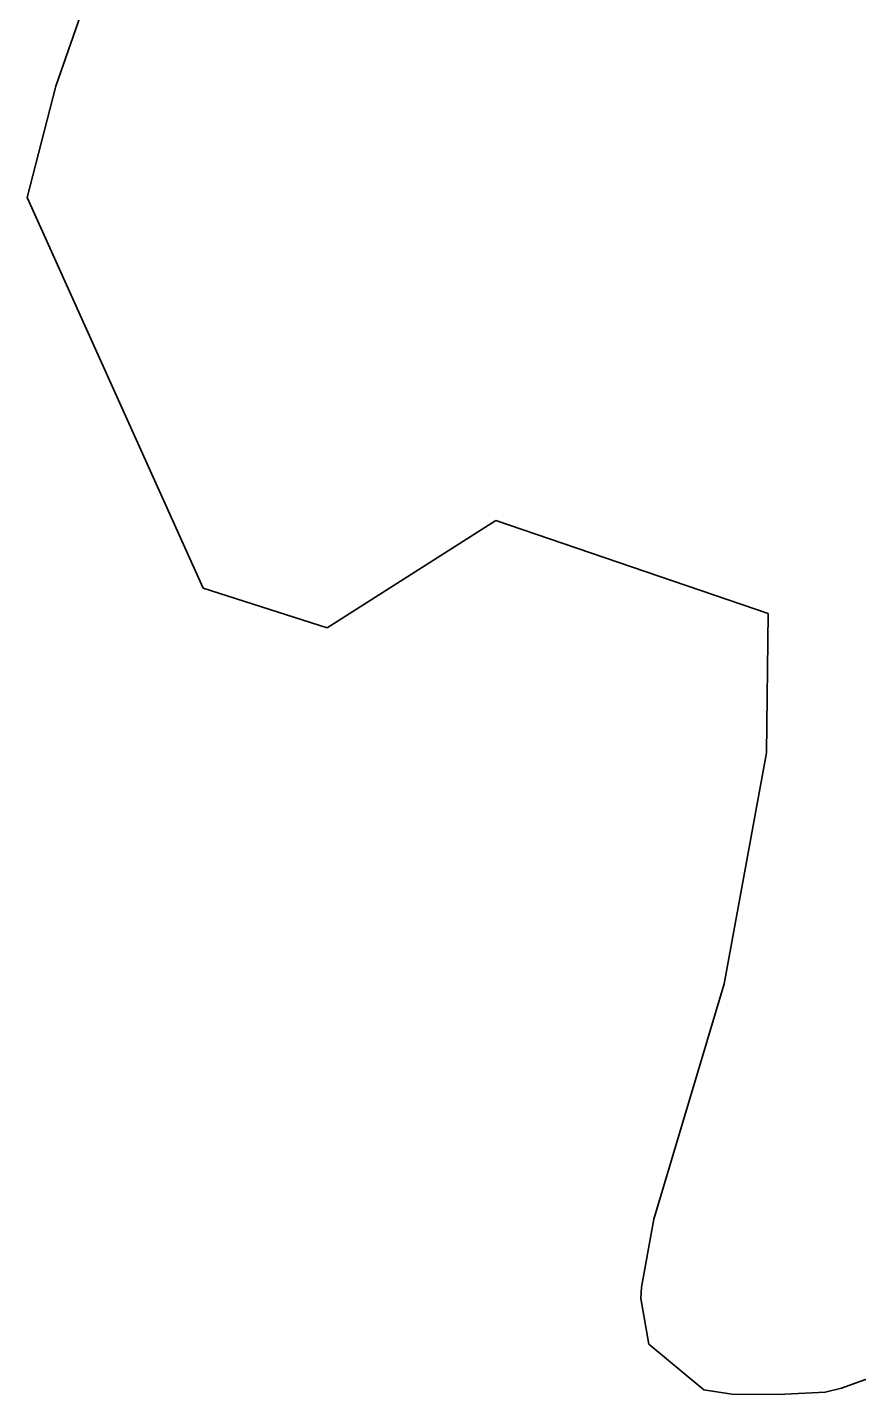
# Model space of a CAD drawing. Header units: millimetres. Extents: x -859836 to 307983, y -308065 to 649894.
# Drawn here: x 33722 to 163815, y -308065 to -94236 of the extents above; entities that cross this region are included whole.
import ezdxf

# ---------------------------------------------------------------- set-up
doc = ezdxf.new("R2010")
doc.units = ezdxf.units.MM
doc.layers.add('C-TOPO', color=7, linetype='Continuous', lineweight=9)

msp = doc.modelspace()

# ---------------------------------------------------------------- linework, layer by layer
at = {"layer": 'C-TOPO', "lineweight": 35}
for p, q in [((42460, -91198), (38167, -103417)), ((38167, -103417), (33722, -120868)), ((33722, -120868), (61212, -181966)), ((80654, -188120), (107030, -171385)), ((107030, -171385), (149657, -185928)), ((61212, -181966), (80654, -188120)), ((149657, -185928), (149380, -207677)), ((149380, -207677), (142763, -243840)), ((142763, -243840), (131763, -280599)), ((131763, -280599), (129845, -291254)), ((129845, -291254), (129740, -293041)), ((129740, -293041), (130983, -300174)), ((130983, -300174), (139582, -307291)), ((161117, -307054), (166619, -305059)), ((139582, -307291), (143971, -307975)), ((151211, -308065), (158552, -307675)), ((158552, -307675), (161117, -307054)), ((143971, -307975), (151211, -308065))]:
    msp.add_line(p, q, dxfattribs=at)

doc.saveas('drawing.dxf')
